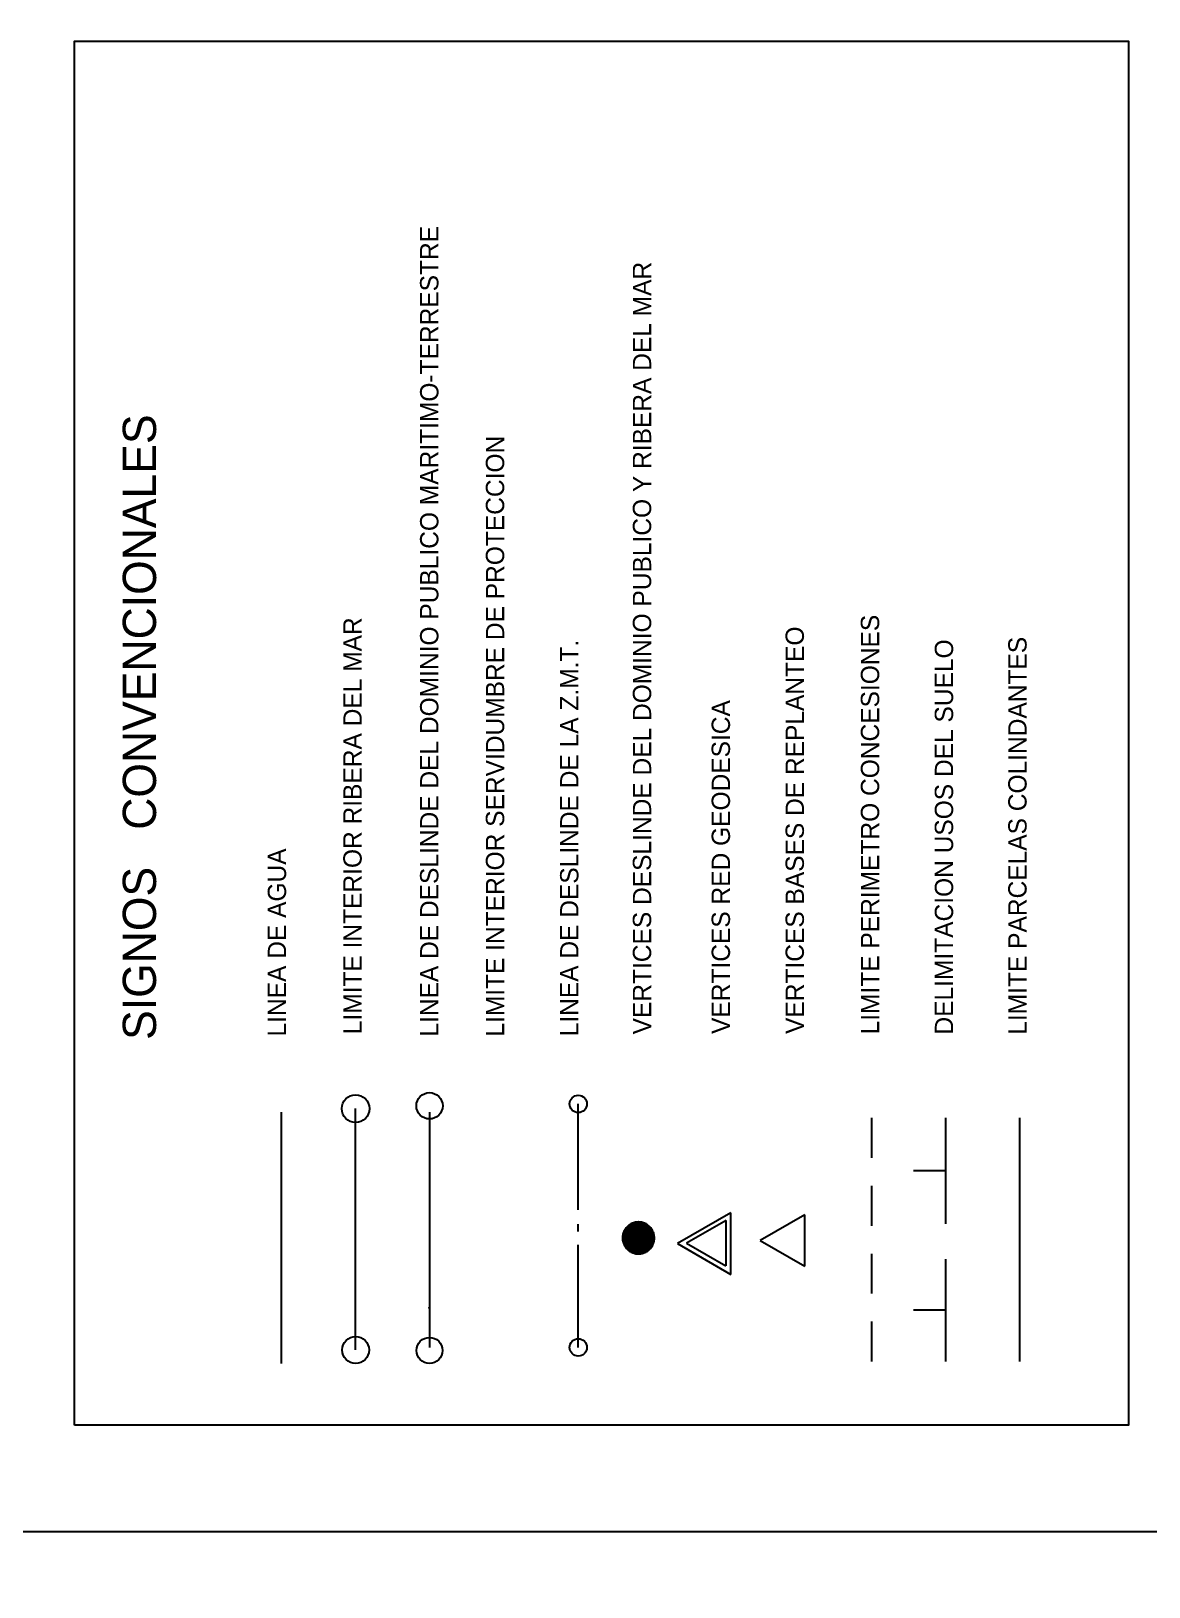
# Model space of a CAD drawing. Extents: x 731854 to 732444, y 4380981 to 4382008.
# Drawn here: x 731986.8 to 732062.4, y 4381817.3 to 4381922.5 of the extents above; entities that cross this region are included whole.
import ezdxf
from ezdxf.enums import TextEntityAlignment as Align

# ---------------------------------------------------------------- set-up
doc = ezdxf.new("R2010")
doc.units = 0
doc.linetypes.add('DASHED', pattern=[0])
doc.layers.get('0').update_dxf_attribs({"linetype": 'CONTINUOUS'})

msp = doc.modelspace()

# ---------------------------------------------------------------- linework, layer by layer
at = {"color": 0, "linetype": 'CONTINUOUS'}
for p, q in [((732003.77, 4381832.37), (732003.77, 4381849.37)), ((732013.79, 4381833.45), (732013.79, 4381849.37)), ((732023.83, 4381842.75), (732023.83, 4381849.92)), ((732043.69, 4381846.27), (732043.69, 4381848.97)), ((732043.69, 4381846.27), (732043.69, 4381848.97)), ((732048.69, 4381841.8), (732048.69, 4381848.97)), ((732048.69, 4381845.39), (732046.5, 4381845.39)), ((732043.69, 4381841.68), (732043.69, 4381844.38)), ((732043.69, 4381841.68), (732043.69, 4381844.38)), ((732034.15, 4381842.55), (732030.54, 4381840.47)), ((732034.15, 4381842.55), (732030.54, 4381840.47)), ((732033.83, 4381842.03), (732031.16, 4381840.5)), ((732033.83, 4381838.96), (732033.83, 4381842.03)), ((732034.15, 4381838.38), (732034.15, 4381842.55)), ((732034.15, 4381838.38), (732034.15, 4381842.55)), ((732039.15, 4381842.42), (732036.14, 4381840.69)), ((732039.15, 4381842.42), (732036.14, 4381840.69)), ((732039.15, 4381838.95), (732039.15, 4381842.42)), ((732039.15, 4381838.95), (732039.15, 4381842.42)), ((732023.83, 4381841.3), (732023.83, 4381841.78)), ((732023.83, 4381833.45), (732023.83, 4381840.38)), ((732030.54, 4381840.47), (732034.15, 4381838.38)), ((732030.54, 4381840.47), (732034.15, 4381838.38)), ((732031.14, 4381840.5), (732033.8, 4381838.96)), ((732036.14, 4381840.69), (732039.15, 4381838.95)), ((732036.14, 4381840.69), (732039.15, 4381838.95)), ((732043.69, 4381837.09), (732043.69, 4381839.79)), ((732043.69, 4381837.09), (732043.69, 4381839.79)), ((732048.69, 4381832.5), (732048.69, 4381839.43)), ((732048.69, 4381835.97), (732046.5, 4381835.97)), ((732043.69, 4381832.5), (732043.69, 4381835.2)), ((732043.69, 4381832.5), (732043.69, 4381835.2))]:
    msp.add_line(p, q, dxfattribs=at)
at = {"color": 0, "linetype": 'DASHED'}
for p, q in [((732008.77, 4381833.28), (732008.77, 4381849.6)), ((732053.69, 4381832.5), (732053.69, 4381848.97))]:
    msp.add_line(p, q, dxfattribs=at)
at = {"color": 0, "linetype": 'CONTINUOUS'}
msp.add_lwpolyline([(731989.77, 4381828.19), (731989.77, 4381921.78), (732061.04, 4381921.78), (732061.04, 4381828.19)], close=True, dxfattribs=at)
for centre, radius in [((732008.77, 4381849.6), 0.933), ((732013.77, 4381849.79), 0.89), ((732023.83, 4381849.92), 0.588), ((732008.77, 4381833.28), 0.907), ((732013.77, 4381833.25), 0.88), ((732023.83, 4381833.45), 0.588)]:
    msp.add_circle(centre, radius, dxfattribs=at)
msp.add_point((732013.74, 4381836.14), dxfattribs=at)
msp.add_point((732013.74, 4381836.14), dxfattribs=at)
msp.add_point((732013.74, 4381836.14), dxfattribs=at)
msp.add_point((732013.74, 4381836.14), dxfattribs=at)
msp.add_point((732013.74, 4381836.14), dxfattribs=at)
msp.add_point((732013.74, 4381836.14), dxfattribs=at)

# ---------------------------------------------------------------- texts
for s, p in [('LINEA DE DESLINDE DEL DOMINIO PUBLICO MARITIMO-TERRESTRE', (732014.37, 4381854.47)), ('VERTICES DESLINDE DEL DOMINIO PUBLICO Y RIBERA DEL MAR', (732028.76, 4381854.62)), ('LIMITE INTERIOR SERVIDUMBRE DE PROTECCION', (732018.82, 4381854.47)), ('LIMITE INTERIOR RIBERA DEL MAR', (732009.18, 4381854.63)), ('VERTICES BASES DE REPLANTEO', (732039.09, 4381854.65)), ('LIMITE PERIMETRO CONCESIONES', (732044.18, 4381854.62)), ('LINEA DE DESLINDE DE LA Z.M.T.', (732023.84, 4381854.49)), ('DELIMITACION USOS DEL SUELO', (732049.18, 4381854.61)), ('LIMITE PARCELAS COLINDANTES', (732054.15, 4381854.6)), ('VERTICES RED GEODESICA', (732034.09, 4381854.65)), ('LINEA DE AGUA', (732004.07, 4381854.48))]:
    msp.add_text(s, height=1.24, rotation=90, dxfattribs=at).set_placement(p)
msp.add_text('SIGNOS   CONVENCIONALES   ', height=2.25, rotation=90, dxfattribs=at).set_placement((731994.15, 4381876.65), align=Align.MIDDLE)

# ---------------------------------------------------------------- meshes
mesh = msp.add_polyface(dxfattribs=at)
corners = [(732162.5, 4380981), (731854.5, 4382007.5), (732444, 4380981), (732444, 4382007.5), (731854.5, 4380981)]
mesh.append_faces([[corners[k] for k in face] for face in [(0, 1, 4), (1, 0, 2, 3)]], dxfattribs={"vtx0": -1, "color": 0})
mesh = msp.add_polyface(dxfattribs=at)
corners = [(732145.58, 4381821), (732145.58, 4382001.5), (731864.5, 4382001.5), (731864.5, 4381821)]
mesh.append_faces([[corners[k] for k in face] for face in [(0, 1, 2, 3)]], dxfattribs={"color": 0})
mesh = msp.add_polyface(dxfattribs=at)
corners = [(732028.11, 4381841.92), (732027.97, 4381841.93), (732027.76, 4381841.93), (732028.17, 4381841.9), (732027.7, 4381841.92), (732028.24, 4381841.88), (732027.63, 4381841.9), (732028.3, 4381841.86), (732027.56, 4381841.88), (732028.36, 4381841.83), (732027.5, 4381841.86), (732028.43, 4381841.8), (732027.44, 4381841.83), (732028.48, 4381841.76), (732027.38, 4381841.8), (732028.54, 4381841.73), (732027.32, 4381841.76), (732028.59, 4381841.68), (732027.26, 4381841.73), (732028.65, 4381841.64), (732027.21, 4381841.68), (732028.69, 4381841.59), (732027.16, 4381841.64), (732028.74, 4381841.54), (732027.11, 4381841.59), (732028.78, 4381841.48), (732027.06, 4381841.54), (732028.82, 4381841.43), (732027.02, 4381841.48), (732028.85, 4381841.37), (732026.98, 4381841.43), (732028.88, 4381841.3), (732026.95, 4381841.37), (732028.91, 4381841.24), (732026.92, 4381841.3), (732028.93, 4381841.18), (732026.89, 4381841.24), (732028.95, 4381841.11), (732026.87, 4381841.18), (732028.96, 4381841.04), (732026.85, 4381841.11), (732028.97, 4381840.98), (732026.84, 4381841.04), (732028.98, 4381840.91), (732026.83, 4381840.98), (732028.98, 4381840.84), (732026.82, 4381840.91), (732028.98, 4381840.77), (732026.82, 4381840.84), (732028.97, 4381840.7), (732026.83, 4381840.77), (732028.96, 4381840.64), (732026.83, 4381840.7), (732028.94, 4381840.57), (732026.84, 4381840.64), (732028.92, 4381840.5), (732026.86, 4381840.57), (732028.9, 4381840.44), (732026.88, 4381840.5), (732028.87, 4381840.38), (732026.91, 4381840.44), (732028.84, 4381840.32), (732026.93, 4381840.38), (732028.8, 4381840.26), (732026.97, 4381840.32), (732028.76, 4381840.2), (732027, 4381840.26), (732028.72, 4381840.15), (732027.04, 4381840.2), (732028.67, 4381840.1), (732027.09, 4381840.15), (732028.62, 4381840.05), (732027.13, 4381840.1), (732028.57, 4381840.01), (732027.18, 4381840.05), (732028.51, 4381839.97), (732027.23, 4381840.01), (732028.46, 4381839.93), (732027.29, 4381839.97), (732028.4, 4381839.9), (732027.35, 4381839.93), (732028.33, 4381839.87), (732027.41, 4381839.9), (732028.27, 4381839.84), (732027.47, 4381839.87), (732028.21, 4381839.82), (732027.53, 4381839.84), (732028.14, 4381839.8), (732027.6, 4381839.82), (732028.07, 4381839.79), (732027.66, 4381839.8), (732028, 4381839.78), (732027.73, 4381839.79), (732027.87, 4381839.78), (732027.83, 4381841.93), (732028.04, 4381841.93), (732027.94, 4381839.78), (732027.8, 4381839.78), (732027.9, 4381841.94)]
mesh.append_faces([[corners[k] for k in face] for face in [(1, 0, 95), (93, 92, 97), (94, 1, 98)]], dxfattribs={"vtx0": -1, "color": 0})
mesh.append_faces([[corners[k] for k in face] for face in [(91, 92, 93, 96)]], dxfattribs={"vtx0": -1, "vtx1": -1, "color": 0})
mesh.append_faces([[corners[k] for k in face] for face in [(0, 1, 94, 2)]], dxfattribs={"vtx0": -1, "vtx1": -1, "vtx3": -1, "color": 0})
mesh.append_faces([[corners[k] for k in face] for face in [(0, 2, 4, 3), (3, 4, 6, 5), (5, 6, 8, 7), (7, 8, 10, 9), (9, 10, 12, 11), (11, 12, 14, 13), (13, 14, 16, 15), (15, 16, 18, 17), (17, 18, 20, 19), (19, 20, 22, 21), (21, 22, 24, 23), (23, 24, 26, 25), (25, 26, 28, 27), (27, 28, 30, 29), (29, 30, 32, 31), (31, 32, 34, 33), (33, 34, 36, 35), (35, 36, 38, 37), (37, 38, 40, 39), (39, 40, 42, 41), (41, 42, 44, 43), (43, 44, 46, 45), (45, 46, 48, 47), (47, 48, 50, 49), (49, 50, 52, 51), (51, 52, 54, 53), (53, 54, 56, 55), (55, 56, 58, 57), (57, 58, 60, 59), (59, 60, 62, 61), (61, 62, 64, 63), (63, 64, 66, 65), (65, 66, 68, 67), (67, 68, 70, 69), (69, 70, 72, 71), (71, 72, 74, 73), (73, 74, 76, 75), (75, 76, 78, 77), (77, 78, 80, 79), (79, 80, 82, 81), (81, 82, 84, 83), (83, 84, 86, 85), (85, 86, 88, 87), (87, 88, 90, 89), (89, 90, 92, 91)]], dxfattribs={"vtx0": -1, "vtx2": -1, "color": 0})

doc.saveas('drawing.dxf')
